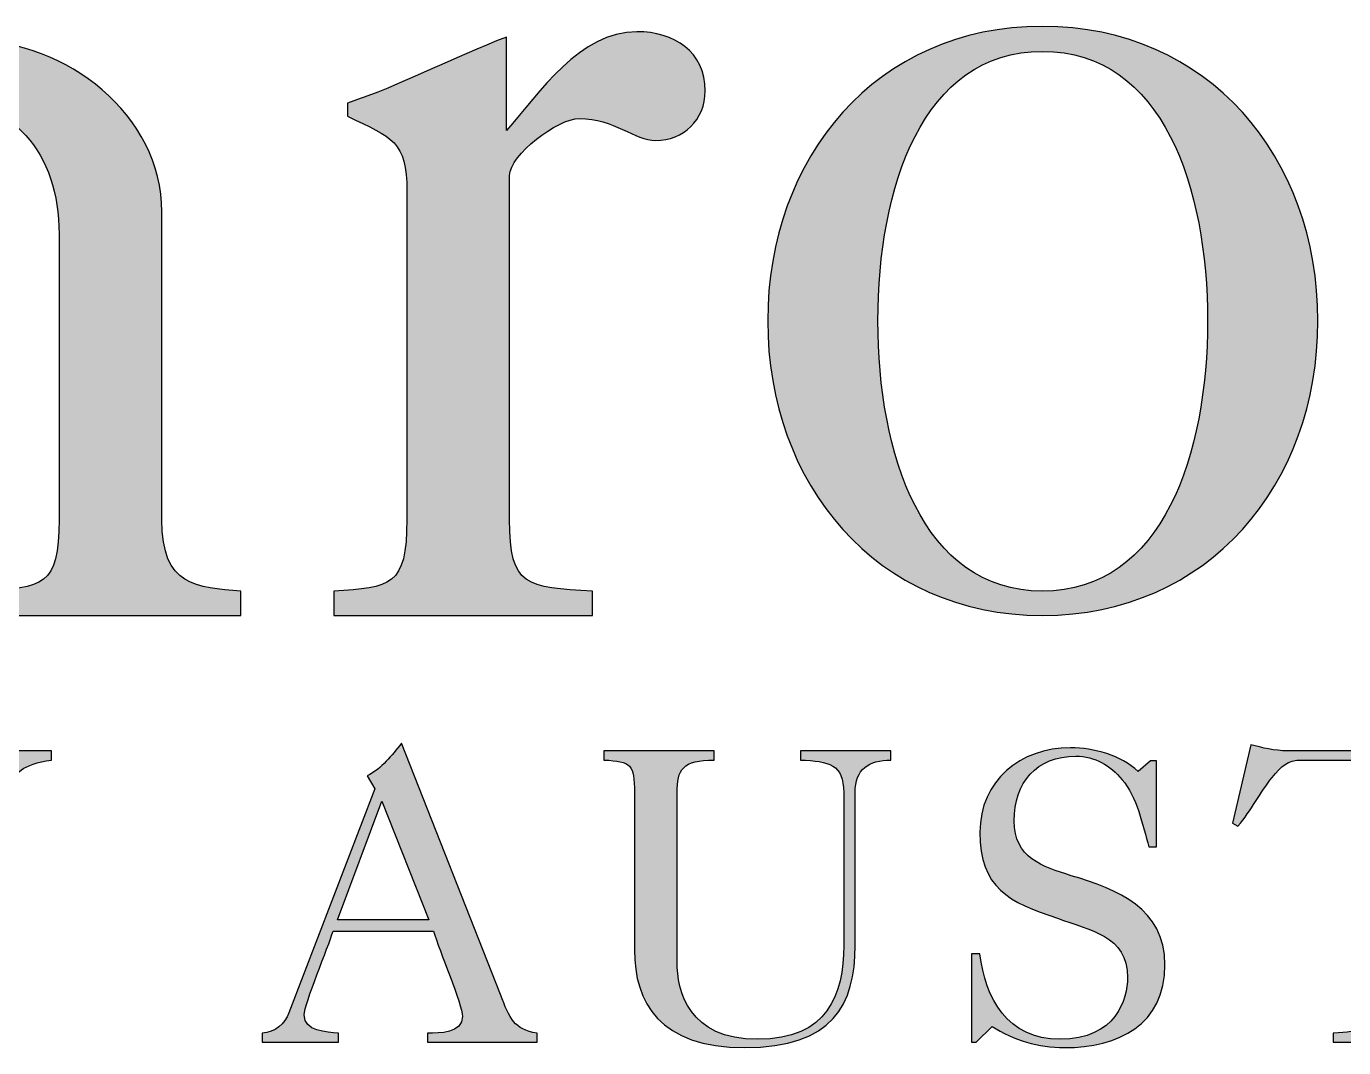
# Model space of a CAD drawing. Header units: millimetres. Extents: x 657.2 to 702.2, y 355.6 to 420.6.
# Drawn here: x 690.704 to 693.425, y 413.833 to 415.943 of the extents above; entities that cross this region are included whole.
import ezdxf

# ---------------------------------------------------------------- set-up
doc = ezdxf.new("R2010")
doc.units = ezdxf.units.MM
doc.layers.add('L18', color=4, linetype='Continuous')
doc.layers.add('TBLK18', color=4, linetype='Continuous')

# ---------------------------------------------------------------- blocks, each defined once
blk = doc.blocks.new('MRWA_Logo')
at = {"layer": 'TBLK18'}
h = blk.add_hatch(color=256, dxfattribs=at)
edge = h.paths.add_edge_path(flags=16)
edge.add_spline(control_points=[(34.06, -8.037), (33.066, -8.037), (32.701, -9.169), (32.701, -10.264), (32.701, -10.264), (32.701, -11.358), (33.066, -12.497), (34.06, -12.497), (34.06, -12.497), (35.06, -12.497), (35.425, -11.358), (35.425, -10.264), (35.425, -10.264), (35.425, -9.169), (35.06, -8.037), (34.06, -8.037)], knot_values=[0, 0, 0, 0, 0.25, 0.25, 0.25, 0.25, 0.5, 0.5, 0.5, 0.5, 0.75, 0.75, 0.75, 0.75, 1, 1, 1, 1], degree=3, periodic=0)
edge = h.paths.add_edge_path()
edge.add_spline(control_points=[(34.06, -12.698), (32.689, -12.698), (31.79, -11.616), (31.79, -10.264), (31.79, -10.264), (31.79, -8.912), (32.689, -7.83), (34.06, -7.83), (34.06, -7.83), (35.431, -7.83), (36.337, -8.912), (36.337, -10.264), (36.337, -10.264), (36.337, -11.616), (35.431, -12.698), (34.06, -12.698)], knot_values=[0, 0, 0, 0, 0.25, 0.25, 0.25, 0.25, 0.5, 0.5, 0.5, 0.5, 0.75, 0.75, 0.75, 0.75, 1, 1, 1, 1], degree=3, periodic=0)
h = blk.add_hatch(color=256, dxfattribs=at)
edge = h.paths.add_edge_path()
edge.add_spline(control_points=[(28.205, -12.698), (28.205, -12.698), (28.205, -12.497), (28.205, -12.497), (28.205, -12.497), (28.67, -12.465), (28.808, -12.465), (28.808, -11.905), (28.808, -11.905), (28.808, -11.905), (28.808, -9.195), (28.808, -9.195), (28.808, -9.195), (28.808, -8.773), (28.689, -8.754), (28.318, -8.572), (28.318, -8.572), (28.318, -8.572), (28.318, -8.465), (28.318, -8.465), (28.318, -8.465), (28.764, -8.314), (29.192, -8.088), (29.632, -7.918), (29.632, -7.918), (29.632, -7.918), (29.632, -8.692), (29.632, -8.692), (29.632, -8.692), (29.903, -8.377), (30.242, -7.874), (30.708, -7.874), (30.708, -7.874), (31.016, -7.874), (31.274, -8.037), (31.274, -8.364), (31.274, -8.364), (31.274, -8.603), (31.091, -8.773), (30.865, -8.773), (30.865, -8.773), (30.695, -8.773), (30.513, -8.591), (30.236, -8.591), (30.236, -8.591), (30.054, -8.591), (29.657, -8.893), (29.657, -9.063), (29.657, -9.063), (29.657, -9.063), (29.657, -11.905), (29.657, -11.905), (29.657, -11.905), (29.657, -12.465), (29.796, -12.465), (30.343, -12.497), (30.343, -12.497), (30.343, -12.497), (30.343, -12.698), (30.343, -12.698), (30.343, -12.698), (30.343, -12.698), (28.205, -12.698), (28.205, -12.698)], knot_values=[0, 0, 0, 0, 0.0625, 0.0625, 0.0625, 0.0625, 0.125, 0.125, 0.125, 0.125, 0.1875, 0.1875, 0.1875, 0.1875, 0.25, 0.25, 0.25, 0.25, 0.3125, 0.3125, 0.3125, 0.3125, 0.375, 0.375, 0.375, 0.375, 0.4375, 0.4375, 0.4375, 0.4375, 0.5, 0.5, 0.5, 0.5, 0.5625, 0.5625, 0.5625, 0.5625, 0.625, 0.625, 0.625, 0.625, 0.6875, 0.6875, 0.6875, 0.6875, 0.75, 0.75, 0.75, 0.75, 0.8125, 0.8125, 0.8125, 0.8125, 0.875, 0.875, 0.875, 0.875, 0.9375, 0.9375, 0.9375, 0.9375, 1, 1, 1, 1], degree=3, periodic=0)
h = blk.add_hatch(color=256, dxfattribs=at)
edge = h.paths.add_edge_path()
edge.add_spline(control_points=[(22.286, -12.698), (22.286, -12.698), (22.286, -12.497), (22.286, -12.497), (22.286, -12.497), (22.771, -12.465), (22.909, -12.465), (22.909, -11.905), (22.909, -11.905), (22.909, -11.905), (22.909, -9.245), (22.909, -9.245), (22.909, -9.245), (22.909, -8.836), (22.758, -8.679), (22.387, -8.572), (22.387, -8.572), (22.387, -8.572), (22.387, -8.452), (22.387, -8.452), (22.387, -8.452), (22.865, -8.314), (23.299, -8.119), (23.758, -7.949), (23.758, -7.949), (23.758, -7.949), (23.758, -8.767), (23.758, -8.767), (23.758, -8.767), (24.198, -8.314), (24.538, -7.949), (25.217, -7.949), (25.217, -7.949), (25.991, -7.949), (26.783, -8.559), (26.783, -9.364), (26.783, -9.364), (26.783, -9.364), (26.783, -11.905), (26.783, -11.905), (26.783, -11.905), (26.783, -12.465), (27.073, -12.465), (27.437, -12.497), (27.437, -12.497), (27.437, -12.497), (27.437, -12.698), (27.437, -12.698), (27.437, -12.698), (27.437, -12.698), (25.312, -12.698), (25.312, -12.698), (25.312, -12.698), (25.312, -12.698), (25.312, -12.497), (25.312, -12.497), (25.312, -12.497), (25.796, -12.465), (25.934, -12.465), (25.934, -11.905), (25.934, -11.905), (25.934, -11.905), (25.934, -9.547), (25.934, -9.547), (25.934, -9.547), (25.934, -8.874), (25.557, -8.421), (24.865, -8.421), (24.865, -8.421), (24.4, -8.421), (23.758, -8.874), (23.758, -9.364), (23.758, -9.364), (23.758, -9.364), (23.758, -11.905), (23.758, -11.905), (23.758, -11.905), (23.758, -12.465), (23.897, -12.465), (24.356, -12.497), (24.356, -12.497), (24.356, -12.497), (24.356, -12.698), (24.356, -12.698), (24.356, -12.698), (24.356, -12.698), (22.286, -12.698), (22.286, -12.698)], knot_values=[0, 0, 0, 0, 0.045455, 0.045455, 0.045455, 0.045455, 0.090909, 0.090909, 0.090909, 0.090909, 0.136364, 0.136364, 0.136364, 0.136364, 0.181818, 0.181818, 0.181818, 0.181818, 0.227273, 0.227273, 0.227273, 0.227273, 0.272727, 0.272727, 0.272727, 0.272727, 0.318182, 0.318182, 0.318182, 0.318182, 0.363636, 0.363636, 0.363636, 0.363636, 0.409091, 0.409091, 0.409091, 0.409091, 0.454545, 0.454545, 0.454545, 0.454545, 0.5, 0.5, 0.5, 0.5, 0.545455, 0.545455, 0.545455, 0.545455, 0.590909, 0.590909, 0.590909, 0.590909, 0.636364, 0.636364, 0.636364, 0.636364, 0.681818, 0.681818, 0.681818, 0.681818, 0.727273, 0.727273, 0.727273, 0.727273, 0.772727, 0.772727, 0.772727, 0.772727, 0.818182, 0.818182, 0.818182, 0.818182, 0.863636, 0.863636, 0.863636, 0.863636, 0.909091, 0.909091, 0.909091, 0.909091, 0.954545, 0.954545, 0.954545, 0.954545, 1, 1, 1, 1], degree=3, periodic=0)
h = blk.add_hatch(color=256, dxfattribs=at)
edge = h.paths.add_edge_path()
edge.add_spline(control_points=[(23.614, -14.195), (23.614, -14.195), (23.614, -15.956), (23.614, -15.956), (23.614, -15.956), (23.614, -16.075), (23.702, -16.144), (23.934, -16.151), (23.934, -16.151), (23.934, -16.151), (23.934, -16.226), (23.934, -16.226), (23.934, -16.226), (23.934, -16.226), (23.217, -16.226), (23.217, -16.226), (23.217, -16.226), (23.217, -16.226), (23.217, -16.151), (23.217, -16.151), (23.217, -16.151), (23.381, -16.132), (23.507, -16.132), (23.519, -15.956), (23.519, -15.956), (23.519, -15.956), (23.519, -15.949), (23.519, -15.943), (23.519, -15.943), (23.519, -15.943), (23.519, -14.094), (23.519, -14.094), (23.519, -14.094), (23.425, -13.993), (23.343, -13.899), (23.217, -13.893), (23.217, -13.893), (23.217, -13.893), (23.217, -13.817), (23.217, -13.817), (23.217, -13.817), (23.217, -13.817), (23.739, -13.817), (23.739, -13.817), (23.739, -13.817), (23.739, -13.817), (25.463, -15.71), (25.463, -15.71), (25.463, -15.71), (25.463, -15.71), (25.463, -14.119), (25.463, -14.119), (25.463, -14.119), (25.463, -13.937), (25.368, -13.912), (25.154, -13.893), (25.154, -13.893), (25.154, -13.893), (25.154, -13.817), (25.154, -13.817), (25.154, -13.817), (25.154, -13.817), (25.871, -13.817), (25.871, -13.817), (25.871, -13.817), (25.871, -13.817), (25.871, -13.893), (25.871, -13.893), (25.871, -13.893), (25.632, -13.93), (25.557, -14), (25.557, -14.113), (25.557, -14.113), (25.557, -14.113), (25.557, -16.251), (25.557, -16.251), (25.557, -16.251), (25.557, -16.251), (25.5, -16.251), (25.5, -16.251), (25.5, -16.251), (25.5, -16.251), (23.614, -14.195), (23.614, -14.195)], knot_values=[0, 0, 0, 0, 0.047619, 0.047619, 0.047619, 0.047619, 0.095238, 0.095238, 0.095238, 0.095238, 0.142857, 0.142857, 0.142857, 0.142857, 0.190476, 0.190476, 0.190476, 0.190476, 0.238095, 0.238095, 0.238095, 0.238095, 0.285714, 0.285714, 0.285714, 0.285714, 0.333333, 0.333333, 0.333333, 0.333333, 0.380952, 0.380952, 0.380952, 0.380952, 0.428571, 0.428571, 0.428571, 0.428571, 0.47619, 0.47619, 0.47619, 0.47619, 0.52381, 0.52381, 0.52381, 0.52381, 0.571429, 0.571429, 0.571429, 0.571429, 0.619048, 0.619048, 0.619048, 0.619048, 0.666667, 0.666667, 0.666667, 0.666667, 0.714286, 0.714286, 0.714286, 0.714286, 0.761905, 0.761905, 0.761905, 0.761905, 0.809524, 0.809524, 0.809524, 0.809524, 0.857143, 0.857143, 0.857143, 0.857143, 0.904762, 0.904762, 0.904762, 0.904762, 0.952381, 0.952381, 0.952381, 0.952381, 1, 1, 1, 1], degree=3, periodic=0)
h = blk.add_hatch(color=256, dxfattribs=at)
edge = h.paths.add_edge_path(flags=16)
edge.add_spline(control_points=[(28.236, -15.213), (28.236, -15.213), (28.991, -15.213), (28.991, -15.213), (28.991, -15.213), (28.991, -15.213), (28.601, -14.232), (28.601, -14.232), (28.601, -14.232), (28.601, -14.232), (28.236, -15.213), (28.236, -15.213)], knot_values=[0, 0, 0, 0, 0.333333, 0.333333, 0.333333, 0.333333, 0.666667, 0.666667, 0.666667, 0.666667, 1, 1, 1, 1], degree=3, periodic=0)
edge = h.paths.add_edge_path()
edge.add_spline(control_points=[(27.613, -16.226), (27.613, -16.226), (27.613, -16.151), (27.613, -16.151), (27.613, -16.151), (27.714, -16.144), (27.802, -16.075), (27.834, -15.981), (27.834, -15.981), (27.834, -15.981), (28.544, -14.132), (28.544, -14.132), (28.544, -14.132), (28.544, -14.132), (28.481, -14.025), (28.481, -14.025), (28.481, -14.025), (28.601, -13.962), (28.683, -13.855), (28.764, -13.754), (28.764, -13.754), (28.764, -13.754), (29.582, -15.83), (29.582, -15.83), (29.582, -15.83), (29.657, -16.031), (29.695, -16.119), (29.884, -16.151), (29.884, -16.151), (29.884, -16.151), (29.884, -16.226), (29.884, -16.226), (29.884, -16.226), (29.884, -16.226), (28.978, -16.226), (28.978, -16.226), (28.978, -16.226), (28.978, -16.226), (28.978, -16.151), (28.978, -16.151), (28.978, -16.151), (29.079, -16.151), (29.268, -16.151), (29.268, -16.012), (29.268, -16.012), (29.268, -15.912), (29.073, -15.465), (29.029, -15.308), (29.029, -15.308), (29.029, -15.308), (28.198, -15.308), (28.198, -15.308), (28.198, -15.308), (28.161, -15.434), (27.959, -15.912), (27.959, -16), (27.959, -16), (27.959, -16.138), (28.148, -16.138), (28.242, -16.151), (28.242, -16.151), (28.242, -16.151), (28.242, -16.226), (28.242, -16.226), (28.242, -16.226), (28.242, -16.226), (27.613, -16.226), (27.613, -16.226)], knot_values=[0, 0, 0, 0, 0.058824, 0.058824, 0.058824, 0.058824, 0.117647, 0.117647, 0.117647, 0.117647, 0.176471, 0.176471, 0.176471, 0.176471, 0.235294, 0.235294, 0.235294, 0.235294, 0.294118, 0.294118, 0.294118, 0.294118, 0.352941, 0.352941, 0.352941, 0.352941, 0.411765, 0.411765, 0.411765, 0.411765, 0.470588, 0.470588, 0.470588, 0.470588, 0.529412, 0.529412, 0.529412, 0.529412, 0.588235, 0.588235, 0.588235, 0.588235, 0.647059, 0.647059, 0.647059, 0.647059, 0.705882, 0.705882, 0.705882, 0.705882, 0.764706, 0.764706, 0.764706, 0.764706, 0.823529, 0.823529, 0.823529, 0.823529, 0.882353, 0.882353, 0.882353, 0.882353, 0.941176, 0.941176, 0.941176, 0.941176, 1, 1, 1, 1], degree=3, periodic=0)
h = blk.add_hatch(color=256, dxfattribs=at)
edge = h.paths.add_edge_path()
edge.add_spline(control_points=[(30.437, -13.817), (30.437, -13.817), (31.349, -13.817), (31.349, -13.817), (31.349, -13.817), (31.349, -13.817), (31.349, -13.893), (31.349, -13.893), (31.349, -13.893), (31.085, -13.893), (31.041, -13.974), (31.041, -14.163), (31.041, -14.163), (31.041, -14.163), (31.041, -15.559), (31.041, -15.559), (31.041, -15.559), (31.041, -15.805), (31.135, -16.201), (31.708, -16.201), (31.708, -16.201), (32.286, -16.201), (32.418, -15.83), (32.418, -15.427), (32.418, -15.427), (32.418, -15.427), (32.418, -14.163), (32.418, -14.163), (32.418, -14.163), (32.418, -13.924), (32.299, -13.905), (32.06, -13.893), (32.06, -13.893), (32.06, -13.893), (32.06, -13.817), (32.06, -13.817), (32.06, -13.817), (32.06, -13.817), (32.808, -13.817), (32.808, -13.817), (32.808, -13.817), (32.808, -13.817), (32.808, -13.893), (32.808, -13.893), (32.808, -13.893), (32.626, -13.893), (32.513, -13.968), (32.513, -14.163), (32.513, -14.163), (32.513, -14.163), (32.513, -15.427), (32.513, -15.427), (32.513, -15.427), (32.513, -15.912), (32.33, -16.27), (31.601, -16.27), (31.601, -16.27), (30.896, -16.27), (30.689, -15.893), (30.689, -15.465), (30.689, -15.465), (30.689, -15.465), (30.689, -14.163), (30.689, -14.163), (30.689, -14.163), (30.689, -13.93), (30.664, -13.905), (30.437, -13.893), (30.437, -13.893), (30.437, -13.893), (30.437, -13.817), (30.437, -13.817)], knot_values=[0, 0, 0, 0, 0.055556, 0.055556, 0.055556, 0.055556, 0.111111, 0.111111, 0.111111, 0.111111, 0.166667, 0.166667, 0.166667, 0.166667, 0.222222, 0.222222, 0.222222, 0.222222, 0.277778, 0.277778, 0.277778, 0.277778, 0.333333, 0.333333, 0.333333, 0.333333, 0.388889, 0.388889, 0.388889, 0.388889, 0.444444, 0.444444, 0.444444, 0.444444, 0.5, 0.5, 0.5, 0.5, 0.555556, 0.555556, 0.555556, 0.555556, 0.611111, 0.611111, 0.611111, 0.611111, 0.666667, 0.666667, 0.666667, 0.666667, 0.722222, 0.722222, 0.722222, 0.722222, 0.777778, 0.777778, 0.777778, 0.777778, 0.833333, 0.833333, 0.833333, 0.833333, 0.888889, 0.888889, 0.888889, 0.888889, 0.944444, 0.944444, 0.944444, 0.944444, 1, 1, 1, 1], degree=3, periodic=0)
h = blk.add_hatch(color=256, dxfattribs=at)
edge = h.paths.add_edge_path()
edge.add_spline(control_points=[(33.475, -15.496), (33.475, -15.496), (33.544, -15.496), (33.544, -15.496), (33.544, -15.496), (33.588, -15.861), (33.771, -16.201), (34.205, -16.201), (34.205, -16.201), (34.67, -16.201), (34.764, -15.868), (34.764, -15.691), (34.764, -15.691), (34.764, -15.339), (34.45, -15.302), (34.186, -15.201), (34.186, -15.201), (33.783, -15.069), (33.544, -14.949), (33.544, -14.49), (33.544, -14.49), (33.544, -14.063), (33.878, -13.792), (34.293, -13.792), (34.293, -13.792), (34.488, -13.792), (34.708, -13.855), (34.852, -13.987), (34.852, -13.987), (34.852, -13.987), (34.953, -13.899), (34.953, -13.899), (34.953, -13.899), (34.953, -13.899), (35.003, -13.899), (35.003, -13.899), (35.003, -13.899), (35.003, -13.899), (35.003, -14.61), (35.003, -14.61), (35.003, -14.61), (35.003, -14.61), (34.94, -14.61), (34.94, -14.61), (34.94, -14.61), (34.89, -14.44), (34.84, -14.188), (34.72, -14.056), (34.72, -14.056), (34.62, -13.937), (34.494, -13.861), (34.337, -13.861), (34.337, -13.861), (34.01, -13.861), (33.827, -14.081), (33.827, -14.396), (33.827, -14.396), (33.827, -14.704), (34.06, -14.773), (34.299, -14.849), (34.299, -14.849), (34.683, -14.962), (35.073, -15.119), (35.073, -15.585), (35.073, -15.585), (35.073, -16.081), (34.689, -16.27), (34.242, -16.27), (34.242, -16.27), (34.028, -16.27), (33.821, -16.207), (33.645, -16.094), (33.645, -16.094), (33.645, -16.094), (33.513, -16.226), (33.513, -16.226), (33.513, -16.226), (33.513, -16.226), (33.475, -16.226), (33.475, -16.226), (33.475, -16.226), (33.475, -16.226), (33.475, -15.496), (33.475, -15.496)], knot_values=[0, 0, 0, 0, 0.047619, 0.047619, 0.047619, 0.047619, 0.095238, 0.095238, 0.095238, 0.095238, 0.142857, 0.142857, 0.142857, 0.142857, 0.190476, 0.190476, 0.190476, 0.190476, 0.238095, 0.238095, 0.238095, 0.238095, 0.285714, 0.285714, 0.285714, 0.285714, 0.333333, 0.333333, 0.333333, 0.333333, 0.380952, 0.380952, 0.380952, 0.380952, 0.428571, 0.428571, 0.428571, 0.428571, 0.47619, 0.47619, 0.47619, 0.47619, 0.52381, 0.52381, 0.52381, 0.52381, 0.571429, 0.571429, 0.571429, 0.571429, 0.619048, 0.619048, 0.619048, 0.619048, 0.666667, 0.666667, 0.666667, 0.666667, 0.714286, 0.714286, 0.714286, 0.714286, 0.761905, 0.761905, 0.761905, 0.761905, 0.809524, 0.809524, 0.809524, 0.809524, 0.857143, 0.857143, 0.857143, 0.857143, 0.904762, 0.904762, 0.904762, 0.904762, 0.952381, 0.952381, 0.952381, 0.952381, 1, 1, 1, 1], degree=3, periodic=0)
h = blk.add_hatch(color=256, dxfattribs=at)
edge = h.paths.add_edge_path()
edge.add_spline(control_points=[(36.777, -13.893), (36.777, -13.893), (36.205, -13.893), (36.205, -13.893), (36.205, -13.893), (36.079, -13.893), (36.041, -13.943), (35.959, -14.037), (35.959, -14.037), (35.859, -14.163), (35.789, -14.308), (35.676, -14.44), (35.676, -14.44), (35.676, -14.44), (35.632, -14.415), (35.632, -14.415), (35.632, -14.415), (35.632, -14.415), (35.783, -13.767), (35.783, -13.767), (35.783, -13.767), (35.878, -13.792), (35.978, -13.817), (36.085, -13.817), (36.085, -13.817), (36.085, -13.817), (37.815, -13.817), (37.815, -13.817), (37.815, -13.817), (37.922, -13.817), (38.022, -13.792), (38.123, -13.767), (38.123, -13.767), (38.123, -13.767), (38.249, -14.415), (38.249, -14.415), (38.249, -14.415), (38.249, -14.415), (38.198, -14.44), (38.198, -14.44), (38.198, -14.44), (38.11, -14.308), (38.041, -14.163), (37.94, -14.037), (37.94, -14.037), (37.859, -13.943), (37.827, -13.893), (37.695, -13.893), (37.695, -13.893), (37.695, -13.893), (37.129, -13.893), (37.129, -13.893), (37.129, -13.893), (37.129, -13.893), (37.129, -15.956), (37.129, -15.956), (37.129, -15.956), (37.129, -16.106), (37.198, -16.138), (37.45, -16.151), (37.45, -16.151), (37.45, -16.151), (37.45, -16.226), (37.45, -16.226), (37.45, -16.226), (37.45, -16.226), (36.462, -16.226), (36.462, -16.226), (36.462, -16.226), (36.462, -16.226), (36.462, -16.151), (36.462, -16.151), (36.462, -16.151), (36.701, -16.138), (36.777, -16.106), (36.777, -15.956), (36.777, -15.956), (36.777, -15.956), (36.777, -13.893), (36.777, -13.893)], knot_values=[0, 0, 0, 0, 0.05, 0.05, 0.05, 0.05, 0.1, 0.1, 0.1, 0.1, 0.15, 0.15, 0.15, 0.15, 0.2, 0.2, 0.2, 0.2, 0.25, 0.25, 0.25, 0.25, 0.3, 0.3, 0.3, 0.3, 0.35, 0.35, 0.35, 0.35, 0.4, 0.4, 0.4, 0.4, 0.45, 0.45, 0.45, 0.45, 0.5, 0.5, 0.5, 0.5, 0.55, 0.55, 0.55, 0.55, 0.6, 0.6, 0.6, 0.6, 0.65, 0.65, 0.65, 0.65, 0.7, 0.7, 0.7, 0.7, 0.75, 0.75, 0.75, 0.75, 0.8, 0.8, 0.8, 0.8, 0.85, 0.85, 0.85, 0.85, 0.9, 0.9, 0.9, 0.9, 0.95, 0.95, 0.95, 0.95, 1, 1, 1, 1], degree=3, periodic=0)
for points, knots in [([(34.06, -12.698), (32.689, -12.698), (31.79, -11.616), (31.79, -10.264), (31.79, -10.264), (31.79, -8.912), (32.689, -7.83), (34.06, -7.83), (34.06, -7.83), (35.431, -7.83), (36.337, -8.912), (36.337, -10.264), (36.337, -10.264), (36.337, -11.616), (35.431, -12.698), (34.06, -12.698)], [0, 0, 0, 0, 0.25, 0.25, 0.25, 0.25, 0.5, 0.5, 0.5, 0.5, 0.75, 0.75, 0.75, 0.75, 1, 1, 1, 1]), ([(28.205, -12.698), (28.205, -12.698), (28.205, -12.497), (28.205, -12.497), (28.205, -12.497), (28.67, -12.465), (28.808, -12.465), (28.808, -11.905), (28.808, -11.905), (28.808, -11.905), (28.808, -9.195), (28.808, -9.195), (28.808, -9.195), (28.808, -8.773), (28.689, -8.754), (28.318, -8.572), (28.318, -8.572), (28.318, -8.572), (28.318, -8.465), (28.318, -8.465), (28.318, -8.465), (28.764, -8.314), (29.192, -8.088), (29.632, -7.918), (29.632, -7.918), (29.632, -7.918), (29.632, -8.692), (29.632, -8.692), (29.632, -8.692), (29.903, -8.377), (30.242, -7.874), (30.708, -7.874), (30.708, -7.874), (31.016, -7.874), (31.274, -8.037), (31.274, -8.364), (31.274, -8.364), (31.274, -8.603), (31.091, -8.773), (30.865, -8.773), (30.865, -8.773), (30.695, -8.773), (30.513, -8.591), (30.236, -8.591), (30.236, -8.591), (30.054, -8.591), (29.657, -8.893), (29.657, -9.063), (29.657, -9.063), (29.657, -9.063), (29.657, -11.905), (29.657, -11.905), (29.657, -11.905), (29.657, -12.465), (29.796, -12.465), (30.343, -12.497), (30.343, -12.497), (30.343, -12.497), (30.343, -12.698), (30.343, -12.698), (30.343, -12.698), (30.343, -12.698), (28.205, -12.698), (28.205, -12.698)], [0, 0, 0, 0, 0.0625, 0.0625, 0.0625, 0.0625, 0.125, 0.125, 0.125, 0.125, 0.1875, 0.1875, 0.1875, 0.1875, 0.25, 0.25, 0.25, 0.25, 0.3125, 0.3125, 0.3125, 0.3125, 0.375, 0.375, 0.375, 0.375, 0.4375, 0.4375, 0.4375, 0.4375, 0.5, 0.5, 0.5, 0.5, 0.5625, 0.5625, 0.5625, 0.5625, 0.625, 0.625, 0.625, 0.625, 0.6875, 0.6875, 0.6875, 0.6875, 0.75, 0.75, 0.75, 0.75, 0.8125, 0.8125, 0.8125, 0.8125, 0.875, 0.875, 0.875, 0.875, 0.9375, 0.9375, 0.9375, 0.9375, 1, 1, 1, 1]), ([(22.286, -12.698), (22.286, -12.698), (22.286, -12.497), (22.286, -12.497), (22.286, -12.497), (22.771, -12.465), (22.909, -12.465), (22.909, -11.905), (22.909, -11.905), (22.909, -11.905), (22.909, -9.245), (22.909, -9.245), (22.909, -9.245), (22.909, -8.836), (22.758, -8.679), (22.387, -8.572), (22.387, -8.572), (22.387, -8.572), (22.387, -8.452), (22.387, -8.452), (22.387, -8.452), (22.865, -8.314), (23.299, -8.119), (23.758, -7.949), (23.758, -7.949), (23.758, -7.949), (23.758, -8.767), (23.758, -8.767), (23.758, -8.767), (24.198, -8.314), (24.538, -7.949), (25.217, -7.949), (25.217, -7.949), (25.991, -7.949), (26.783, -8.559), (26.783, -9.364), (26.783, -9.364), (26.783, -9.364), (26.783, -11.905), (26.783, -11.905), (26.783, -11.905), (26.783, -12.465), (27.073, -12.465), (27.437, -12.497), (27.437, -12.497), (27.437, -12.497), (27.437, -12.698), (27.437, -12.698), (27.437, -12.698), (27.437, -12.698), (25.312, -12.698), (25.312, -12.698), (25.312, -12.698), (25.312, -12.698), (25.312, -12.497), (25.312, -12.497), (25.312, -12.497), (25.796, -12.465), (25.934, -12.465), (25.934, -11.905), (25.934, -11.905), (25.934, -11.905), (25.934, -9.547), (25.934, -9.547), (25.934, -9.547), (25.934, -8.874), (25.557, -8.421), (24.865, -8.421), (24.865, -8.421), (24.4, -8.421), (23.758, -8.874), (23.758, -9.364), (23.758, -9.364), (23.758, -9.364), (23.758, -11.905), (23.758, -11.905), (23.758, -11.905), (23.758, -12.465), (23.897, -12.465), (24.356, -12.497), (24.356, -12.497), (24.356, -12.497), (24.356, -12.698), (24.356, -12.698), (24.356, -12.698), (24.356, -12.698), (22.286, -12.698), (22.286, -12.698)], [0, 0, 0, 0, 0.045455, 0.045455, 0.045455, 0.045455, 0.090909, 0.090909, 0.090909, 0.090909, 0.136364, 0.136364, 0.136364, 0.136364, 0.181818, 0.181818, 0.181818, 0.181818, 0.227273, 0.227273, 0.227273, 0.227273, 0.272727, 0.272727, 0.272727, 0.272727, 0.318182, 0.318182, 0.318182, 0.318182, 0.363636, 0.363636, 0.363636, 0.363636, 0.409091, 0.409091, 0.409091, 0.409091, 0.454545, 0.454545, 0.454545, 0.454545, 0.5, 0.5, 0.5, 0.5, 0.545455, 0.545455, 0.545455, 0.545455, 0.590909, 0.590909, 0.590909, 0.590909, 0.636364, 0.636364, 0.636364, 0.636364, 0.681818, 0.681818, 0.681818, 0.681818, 0.727273, 0.727273, 0.727273, 0.727273, 0.772727, 0.772727, 0.772727, 0.772727, 0.818182, 0.818182, 0.818182, 0.818182, 0.863636, 0.863636, 0.863636, 0.863636, 0.909091, 0.909091, 0.909091, 0.909091, 0.954545, 0.954545, 0.954545, 0.954545, 1, 1, 1, 1]), ([(34.06, -8.037), (33.066, -8.037), (32.701, -9.169), (32.701, -10.264), (32.701, -10.264), (32.701, -11.358), (33.066, -12.497), (34.06, -12.497), (34.06, -12.497), (35.06, -12.497), (35.425, -11.358), (35.425, -10.264), (35.425, -10.264), (35.425, -9.169), (35.06, -8.037), (34.06, -8.037)], [0, 0, 0, 0, 0.25, 0.25, 0.25, 0.25, 0.5, 0.5, 0.5, 0.5, 0.75, 0.75, 0.75, 0.75, 1, 1, 1, 1]), ([(23.614, -14.195), (23.614, -14.195), (23.614, -15.956), (23.614, -15.956), (23.614, -15.956), (23.614, -16.075), (23.702, -16.144), (23.934, -16.151), (23.934, -16.151), (23.934, -16.151), (23.934, -16.226), (23.934, -16.226), (23.934, -16.226), (23.934, -16.226), (23.217, -16.226), (23.217, -16.226), (23.217, -16.226), (23.217, -16.226), (23.217, -16.151), (23.217, -16.151), (23.217, -16.151), (23.381, -16.132), (23.507, -16.132), (23.519, -15.956), (23.519, -15.956), (23.519, -15.956), (23.519, -15.949), (23.519, -15.943), (23.519, -15.943), (23.519, -15.943), (23.519, -14.094), (23.519, -14.094), (23.519, -14.094), (23.425, -13.993), (23.343, -13.899), (23.217, -13.893), (23.217, -13.893), (23.217, -13.893), (23.217, -13.817), (23.217, -13.817), (23.217, -13.817), (23.217, -13.817), (23.739, -13.817), (23.739, -13.817), (23.739, -13.817), (23.739, -13.817), (25.463, -15.71), (25.463, -15.71), (25.463, -15.71), (25.463, -15.71), (25.463, -14.119), (25.463, -14.119), (25.463, -14.119), (25.463, -13.937), (25.368, -13.912), (25.154, -13.893), (25.154, -13.893), (25.154, -13.893), (25.154, -13.817), (25.154, -13.817), (25.154, -13.817), (25.154, -13.817), (25.871, -13.817), (25.871, -13.817), (25.871, -13.817), (25.871, -13.817), (25.871, -13.893), (25.871, -13.893), (25.871, -13.893), (25.632, -13.93), (25.557, -14), (25.557, -14.113), (25.557, -14.113), (25.557, -14.113), (25.557, -16.251), (25.557, -16.251), (25.557, -16.251), (25.557, -16.251), (25.5, -16.251), (25.5, -16.251), (25.5, -16.251), (25.5, -16.251), (23.614, -14.195), (23.614, -14.195)], [0, 0, 0, 0, 0.047619, 0.047619, 0.047619, 0.047619, 0.095238, 0.095238, 0.095238, 0.095238, 0.142857, 0.142857, 0.142857, 0.142857, 0.190476, 0.190476, 0.190476, 0.190476, 0.238095, 0.238095, 0.238095, 0.238095, 0.285714, 0.285714, 0.285714, 0.285714, 0.333333, 0.333333, 0.333333, 0.333333, 0.380952, 0.380952, 0.380952, 0.380952, 0.428571, 0.428571, 0.428571, 0.428571, 0.47619, 0.47619, 0.47619, 0.47619, 0.52381, 0.52381, 0.52381, 0.52381, 0.571429, 0.571429, 0.571429, 0.571429, 0.619048, 0.619048, 0.619048, 0.619048, 0.666667, 0.666667, 0.666667, 0.666667, 0.714286, 0.714286, 0.714286, 0.714286, 0.761905, 0.761905, 0.761905, 0.761905, 0.809524, 0.809524, 0.809524, 0.809524, 0.857143, 0.857143, 0.857143, 0.857143, 0.904762, 0.904762, 0.904762, 0.904762, 0.952381, 0.952381, 0.952381, 0.952381, 1, 1, 1, 1]), ([(27.613, -16.226), (27.613, -16.226), (27.613, -16.151), (27.613, -16.151), (27.613, -16.151), (27.714, -16.144), (27.802, -16.075), (27.834, -15.981), (27.834, -15.981), (27.834, -15.981), (28.544, -14.132), (28.544, -14.132), (28.544, -14.132), (28.544, -14.132), (28.481, -14.025), (28.481, -14.025), (28.481, -14.025), (28.601, -13.962), (28.683, -13.855), (28.764, -13.754), (28.764, -13.754), (28.764, -13.754), (29.582, -15.83), (29.582, -15.83), (29.582, -15.83), (29.657, -16.031), (29.695, -16.119), (29.884, -16.151), (29.884, -16.151), (29.884, -16.151), (29.884, -16.226), (29.884, -16.226), (29.884, -16.226), (29.884, -16.226), (28.978, -16.226), (28.978, -16.226), (28.978, -16.226), (28.978, -16.226), (28.978, -16.151), (28.978, -16.151), (28.978, -16.151), (29.079, -16.151), (29.268, -16.151), (29.268, -16.012), (29.268, -16.012), (29.268, -15.912), (29.073, -15.465), (29.029, -15.308), (29.029, -15.308), (29.029, -15.308), (28.198, -15.308), (28.198, -15.308), (28.198, -15.308), (28.161, -15.434), (27.959, -15.912), (27.959, -16), (27.959, -16), (27.959, -16.138), (28.148, -16.138), (28.242, -16.151), (28.242, -16.151), (28.242, -16.151), (28.242, -16.226), (28.242, -16.226), (28.242, -16.226), (28.242, -16.226), (27.613, -16.226), (27.613, -16.226)], [0, 0, 0, 0, 0.058824, 0.058824, 0.058824, 0.058824, 0.117647, 0.117647, 0.117647, 0.117647, 0.176471, 0.176471, 0.176471, 0.176471, 0.235294, 0.235294, 0.235294, 0.235294, 0.294118, 0.294118, 0.294118, 0.294118, 0.352941, 0.352941, 0.352941, 0.352941, 0.411765, 0.411765, 0.411765, 0.411765, 0.470588, 0.470588, 0.470588, 0.470588, 0.529412, 0.529412, 0.529412, 0.529412, 0.588235, 0.588235, 0.588235, 0.588235, 0.647059, 0.647059, 0.647059, 0.647059, 0.705882, 0.705882, 0.705882, 0.705882, 0.764706, 0.764706, 0.764706, 0.764706, 0.823529, 0.823529, 0.823529, 0.823529, 0.882353, 0.882353, 0.882353, 0.882353, 0.941176, 0.941176, 0.941176, 0.941176, 1, 1, 1, 1]), ([(30.437, -13.817), (30.437, -13.817), (31.349, -13.817), (31.349, -13.817), (31.349, -13.817), (31.349, -13.817), (31.349, -13.893), (31.349, -13.893), (31.349, -13.893), (31.085, -13.893), (31.041, -13.974), (31.041, -14.163), (31.041, -14.163), (31.041, -14.163), (31.041, -15.559), (31.041, -15.559), (31.041, -15.559), (31.041, -15.805), (31.135, -16.201), (31.708, -16.201), (31.708, -16.201), (32.286, -16.201), (32.418, -15.83), (32.418, -15.427), (32.418, -15.427), (32.418, -15.427), (32.418, -14.163), (32.418, -14.163), (32.418, -14.163), (32.418, -13.924), (32.299, -13.905), (32.06, -13.893), (32.06, -13.893), (32.06, -13.893), (32.06, -13.817), (32.06, -13.817), (32.06, -13.817), (32.06, -13.817), (32.808, -13.817), (32.808, -13.817), (32.808, -13.817), (32.808, -13.817), (32.808, -13.893), (32.808, -13.893), (32.808, -13.893), (32.626, -13.893), (32.513, -13.968), (32.513, -14.163), (32.513, -14.163), (32.513, -14.163), (32.513, -15.427), (32.513, -15.427), (32.513, -15.427), (32.513, -15.912), (32.33, -16.27), (31.601, -16.27), (31.601, -16.27), (30.896, -16.27), (30.689, -15.893), (30.689, -15.465), (30.689, -15.465), (30.689, -15.465), (30.689, -14.163), (30.689, -14.163), (30.689, -14.163), (30.689, -13.93), (30.664, -13.905), (30.437, -13.893), (30.437, -13.893), (30.437, -13.893), (30.437, -13.817), (30.437, -13.817)], [0, 0, 0, 0, 0.055556, 0.055556, 0.055556, 0.055556, 0.111111, 0.111111, 0.111111, 0.111111, 0.166667, 0.166667, 0.166667, 0.166667, 0.222222, 0.222222, 0.222222, 0.222222, 0.277778, 0.277778, 0.277778, 0.277778, 0.333333, 0.333333, 0.333333, 0.333333, 0.388889, 0.388889, 0.388889, 0.388889, 0.444444, 0.444444, 0.444444, 0.444444, 0.5, 0.5, 0.5, 0.5, 0.555556, 0.555556, 0.555556, 0.555556, 0.611111, 0.611111, 0.611111, 0.611111, 0.666667, 0.666667, 0.666667, 0.666667, 0.722222, 0.722222, 0.722222, 0.722222, 0.777778, 0.777778, 0.777778, 0.777778, 0.833333, 0.833333, 0.833333, 0.833333, 0.888889, 0.888889, 0.888889, 0.888889, 0.944444, 0.944444, 0.944444, 0.944444, 1, 1, 1, 1]), ([(33.475, -15.496), (33.475, -15.496), (33.544, -15.496), (33.544, -15.496), (33.544, -15.496), (33.588, -15.861), (33.771, -16.201), (34.205, -16.201), (34.205, -16.201), (34.67, -16.201), (34.764, -15.868), (34.764, -15.691), (34.764, -15.691), (34.764, -15.339), (34.45, -15.302), (34.186, -15.201), (34.186, -15.201), (33.783, -15.069), (33.544, -14.949), (33.544, -14.49), (33.544, -14.49), (33.544, -14.063), (33.878, -13.792), (34.293, -13.792), (34.293, -13.792), (34.488, -13.792), (34.708, -13.855), (34.852, -13.987), (34.852, -13.987), (34.852, -13.987), (34.953, -13.899), (34.953, -13.899), (34.953, -13.899), (34.953, -13.899), (35.003, -13.899), (35.003, -13.899), (35.003, -13.899), (35.003, -13.899), (35.003, -14.61), (35.003, -14.61), (35.003, -14.61), (35.003, -14.61), (34.94, -14.61), (34.94, -14.61), (34.94, -14.61), (34.89, -14.44), (34.84, -14.188), (34.72, -14.056), (34.72, -14.056), (34.62, -13.937), (34.494, -13.861), (34.337, -13.861), (34.337, -13.861), (34.01, -13.861), (33.827, -14.081), (33.827, -14.396), (33.827, -14.396), (33.827, -14.704), (34.06, -14.773), (34.299, -14.849), (34.299, -14.849), (34.683, -14.962), (35.073, -15.119), (35.073, -15.585), (35.073, -15.585), (35.073, -16.081), (34.689, -16.27), (34.242, -16.27), (34.242, -16.27), (34.028, -16.27), (33.821, -16.207), (33.645, -16.094), (33.645, -16.094), (33.645, -16.094), (33.513, -16.226), (33.513, -16.226), (33.513, -16.226), (33.513, -16.226), (33.475, -16.226), (33.475, -16.226), (33.475, -16.226), (33.475, -16.226), (33.475, -15.496), (33.475, -15.496)], [0, 0, 0, 0, 0.047619, 0.047619, 0.047619, 0.047619, 0.095238, 0.095238, 0.095238, 0.095238, 0.142857, 0.142857, 0.142857, 0.142857, 0.190476, 0.190476, 0.190476, 0.190476, 0.238095, 0.238095, 0.238095, 0.238095, 0.285714, 0.285714, 0.285714, 0.285714, 0.333333, 0.333333, 0.333333, 0.333333, 0.380952, 0.380952, 0.380952, 0.380952, 0.428571, 0.428571, 0.428571, 0.428571, 0.47619, 0.47619, 0.47619, 0.47619, 0.52381, 0.52381, 0.52381, 0.52381, 0.571429, 0.571429, 0.571429, 0.571429, 0.619048, 0.619048, 0.619048, 0.619048, 0.666667, 0.666667, 0.666667, 0.666667, 0.714286, 0.714286, 0.714286, 0.714286, 0.761905, 0.761905, 0.761905, 0.761905, 0.809524, 0.809524, 0.809524, 0.809524, 0.857143, 0.857143, 0.857143, 0.857143, 0.904762, 0.904762, 0.904762, 0.904762, 0.952381, 0.952381, 0.952381, 0.952381, 1, 1, 1, 1]), ([(36.777, -13.893), (36.777, -13.893), (36.205, -13.893), (36.205, -13.893), (36.205, -13.893), (36.079, -13.893), (36.041, -13.943), (35.959, -14.037), (35.959, -14.037), (35.859, -14.163), (35.789, -14.308), (35.676, -14.44), (35.676, -14.44), (35.676, -14.44), (35.632, -14.415), (35.632, -14.415), (35.632, -14.415), (35.632, -14.415), (35.783, -13.767), (35.783, -13.767), (35.783, -13.767), (35.878, -13.792), (35.978, -13.817), (36.085, -13.817), (36.085, -13.817), (36.085, -13.817), (37.815, -13.817), (37.815, -13.817), (37.815, -13.817), (37.922, -13.817), (38.022, -13.792), (38.123, -13.767), (38.123, -13.767), (38.123, -13.767), (38.249, -14.415), (38.249, -14.415), (38.249, -14.415), (38.249, -14.415), (38.198, -14.44), (38.198, -14.44), (38.198, -14.44), (38.11, -14.308), (38.041, -14.163), (37.94, -14.037), (37.94, -14.037), (37.859, -13.943), (37.827, -13.893), (37.695, -13.893), (37.695, -13.893), (37.695, -13.893), (37.129, -13.893), (37.129, -13.893), (37.129, -13.893), (37.129, -13.893), (37.129, -15.956), (37.129, -15.956), (37.129, -15.956), (37.129, -16.106), (37.198, -16.138), (37.45, -16.151), (37.45, -16.151), (37.45, -16.151), (37.45, -16.226), (37.45, -16.226), (37.45, -16.226), (37.45, -16.226), (36.462, -16.226), (36.462, -16.226), (36.462, -16.226), (36.462, -16.226), (36.462, -16.151), (36.462, -16.151), (36.462, -16.151), (36.701, -16.138), (36.777, -16.106), (36.777, -15.956), (36.777, -15.956), (36.777, -15.956), (36.777, -13.893), (36.777, -13.893)], [0, 0, 0, 0, 0.05, 0.05, 0.05, 0.05, 0.1, 0.1, 0.1, 0.1, 0.15, 0.15, 0.15, 0.15, 0.2, 0.2, 0.2, 0.2, 0.25, 0.25, 0.25, 0.25, 0.3, 0.3, 0.3, 0.3, 0.35, 0.35, 0.35, 0.35, 0.4, 0.4, 0.4, 0.4, 0.45, 0.45, 0.45, 0.45, 0.5, 0.5, 0.5, 0.5, 0.55, 0.55, 0.55, 0.55, 0.6, 0.6, 0.6, 0.6, 0.65, 0.65, 0.65, 0.65, 0.7, 0.7, 0.7, 0.7, 0.75, 0.75, 0.75, 0.75, 0.8, 0.8, 0.8, 0.8, 0.85, 0.85, 0.85, 0.85, 0.9, 0.9, 0.9, 0.9, 0.95, 0.95, 0.95, 0.95, 1, 1, 1, 1]), ([(28.236, -15.213), (28.236, -15.213), (28.991, -15.213), (28.991, -15.213), (28.991, -15.213), (28.991, -15.213), (28.601, -14.232), (28.601, -14.232), (28.601, -14.232), (28.601, -14.232), (28.236, -15.213), (28.236, -15.213)], [0, 0, 0, 0, 0.333333, 0.333333, 0.333333, 0.333333, 0.666667, 0.666667, 0.666667, 0.666667, 1, 1, 1, 1])]:
    blk.add_open_spline(points, degree=3, knots=knots, dxfattribs=at)

msp = doc.modelspace()

# ---------------------------------------------------------------- block references
at = {"layer": 'L18', "xscale": 0.25, "yscale": 0.25, "zscale": 0.25}
msp.add_blockref('MRWA_Logo', (684.2877, 417.9005), dxfattribs=at)

doc.saveas('drawing.dxf')
